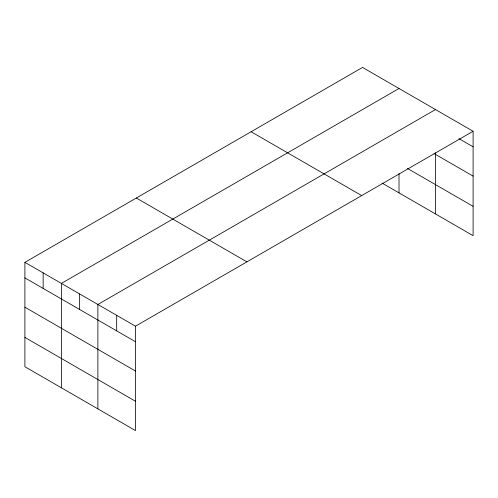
<?xml version="1.0" encoding="UTF-8"?>
<svg xmlns="http://www.w3.org/2000/svg" width="498" height="498" viewBox="0 0 498 498"><rect width="100%" height="100%" fill="white"/><g stroke="black" fill="none" stroke-linecap="round" stroke-linejoin="round"><path stroke-width="0.75" d="M473.1 131.267L362.519 67.423L24.9 262.346L24.9 366.733L135.481 430.577L135.481 326.19L473.1 131.267L473.1 235.654L382.066 183.096M399.01 88.488L61.391 283.412L61.391 387.805M435.501 109.56L97.882 304.483L97.882 408.87M459 138.668L473.1 146.804M434.2 153.67L473.1 176.124M407.482 168.449L473.1 206.334M251.104 131.746L361.685 195.59M136.315 198.023L246.896 261.861M24.9 262.346L135.481 326.19M24.9 277.884L135.481 341.728M24.9 307.204L135.481 371.047M24.9 337.414L135.481 401.257M435.501 152.88L435.501 213.947M399.01 173.59L399.01 192.882M116.681 315.334L116.681 330.877M79.636 293.945L79.636 309.488M43.145 272.879L43.145 288.423"/></g></svg>
